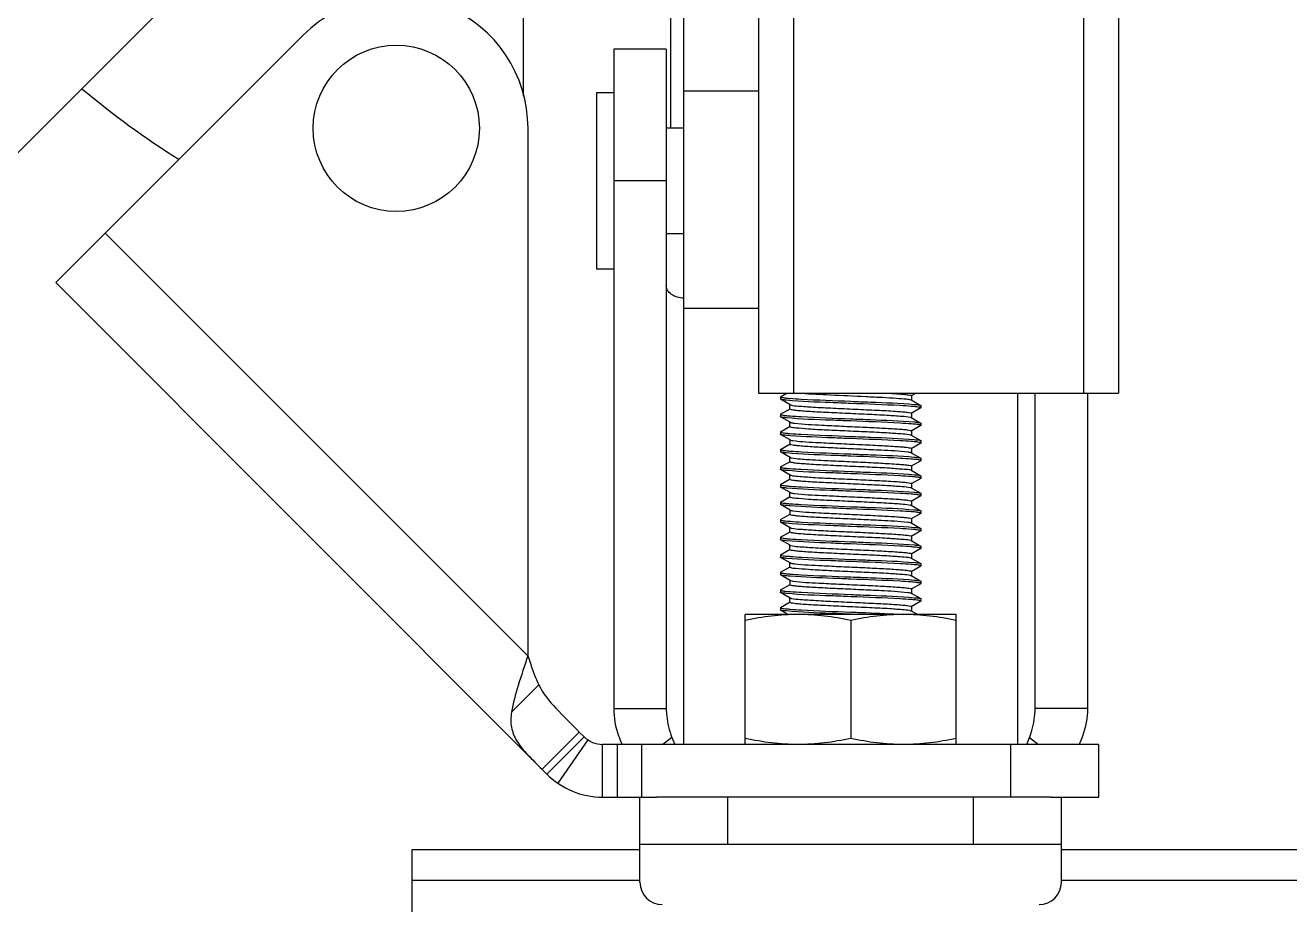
# Model space of a CAD drawing. Extents: x 27938 to 650306, y -92720 to 1524912.
# Drawn here: x 316941 to 318119, y 829611 to 830430 of the extents above; entities that cross this region are included whole.
import ezdxf

# ---------------------------------------------------------------- set-up
doc = ezdxf.new("R2010")
doc.units = 0
doc.header["$LTSCALE"] = 1000
doc.header["$MEASUREMENT"] = 0

msp = doc.modelspace()

# ---------------------------------------------------------------- linework, layer by layer
for p, q in [((317542.2, 830334.1), (317542.2, 833076.2)), ((317624, 832802.5), (317624, 830087.5)), ((317656.7, 832802.5), (317656.7, 830087.5)), ((317926.6, 832802.5), (317926.6, 830087.5)), ((317959.3, 832802.5), (317959.3, 830087.5)), ((317554.5, 829760.4), (317554.5, 830649.3)), ((317142, 830519.2), (316904.9, 830282.1)), ((317405.1, 830364.1), (317405.1, 830466.7)), ((316969.4, 830190.4), (317199.8, 830420.9)), ((317538.1, 830407.7), (317489.1, 830407.7)), ((317489.1, 830407.7), (317489.1, 829794)), ((317538.1, 830407.7), (317538.1, 829794)), ((317489.1, 830367.1), (317473.2, 830367.1)), ((317473.2, 830367.1), (317473.2, 830203)), ((317554.5, 830368.9), (317624, 830368.9)), ((317409.2, 830334.1), (317409.2, 829843)), ((317554.5, 830334.1), (317538.1, 830334.1)), ((317538.1, 830285.1), (317489.1, 830285.1)), ((317409.2, 829843), (317015.6, 830236.6)), ((317554.5, 830236), (317538.1, 830236)), ((317489.1, 830203), (317473.2, 830203)), ((316969.4, 830190.4), (317426.8, 829732.9)), ((317554.5, 830166.5), (317624, 830166.5)), ((317624, 830087.5), (317959.3, 830087.5)), ((317644.6, 830084.2), (317644.4, 830084.1)), ((317644.4, 830084.1), (317644.4, 830082)), ((317644.6, 830081.8), (317644.4, 830082)), ((317644.6, 830084.2), (317650.3, 830087.5)), ((317653.5, 830076.7), (317644.6, 830081.8)), ((317766, 830081.3), (317766.3, 830081.2)), ((317770.8, 830087.5), (317766.3, 830084.9)), ((317766.3, 830081.2), (317775.1, 830076.1)), ((317766.4, 830085.1), (317766.4, 830081)), ((317865.2, 830087.5), (317865.2, 829760.4)), ((317881.6, 829794), (317881.6, 830087.5)), ((317930.7, 829794), (317930.7, 830087.5)), ((317644.6, 830067.9), (317644.4, 830067.7)), ((317644.4, 830067.7), (317644.4, 830065.7)), ((317644.6, 830067.9), (317653.5, 830073)), ((317653.3, 830072.8), (317653.3, 830076.9)), ((317775.1, 830073.7), (317766.3, 830068.5)), ((317766.4, 830068.7), (317766.4, 830064.6)), ((317775.1, 830076.1), (317775.3, 830075.9)), ((317775.1, 830073.7), (317775.3, 830073.8)), ((317775.3, 830075.9), (317775.3, 830073.8)), ((317644.6, 830065.5), (317644.4, 830065.7)), ((317653.5, 830060.4), (317644.6, 830065.5)), ((317644.6, 830051.5), (317653.5, 830056.7)), ((317653.3, 830056.5), (317653.3, 830060.6)), ((317653.5, 830060.4), (317653.7, 830060.2)), ((317766.3, 830064.9), (317775.1, 830059.7)), ((317775.1, 830057.3), (317766.3, 830052.2)), ((317775.1, 830059.7), (317775.3, 830059.5)), ((317775.1, 830057.3), (317775.3, 830057.5)), ((317775.3, 830059.5), (317775.3, 830057.5)), ((317644.6, 830051.5), (317644.4, 830051.4)), ((317644.4, 830051.4), (317644.4, 830049.3)), ((317644.6, 830049.1), (317644.4, 830049.3)), ((317653.5, 830044), (317644.6, 830049.1)), ((317653.3, 830044.2), (317653.3, 830040.1)), ((317766.3, 830048.5), (317775.1, 830043.4)), ((317766.4, 830052.4), (317766.4, 830048.3)), ((317644.6, 830035.2), (317644.4, 830035)), ((317644.4, 830035), (317644.4, 830033)), ((317644.6, 830032.8), (317644.4, 830033)), ((317644.6, 830035.2), (317653.5, 830040.3)), ((317653.5, 830027.6), (317644.6, 830032.8)), ((317775.1, 830041), (317766.3, 830035.8)), ((317766.3, 830032.1), (317775.1, 830027)), ((317766.4, 830036), (317766.4, 830031.9)), ((317775.1, 830043.4), (317775.3, 830043.2)), ((317775.1, 830041), (317775.3, 830041.1)), ((317775.3, 830043.2), (317775.3, 830041.1)), ((317644.6, 830018.8), (317653.5, 830024)), ((317653.3, 830023.8), (317653.3, 830027.8)), ((317775.1, 830024.6), (317766.3, 830019.5)), ((317775.1, 830027), (317775.3, 830026.8)), ((317775.1, 830024.6), (317775.3, 830024.8)), ((317775.3, 830026.8), (317775.3, 830024.8)), ((317644.6, 830018.8), (317644.4, 830018.6)), ((317644.4, 830018.6), (317644.4, 830016.6)), ((317644.6, 830016.4), (317644.4, 830016.6)), ((317653.5, 830011.3), (317644.6, 830016.4)), ((317653.3, 830007.4), (317653.3, 830011.5)), ((317766, 830015.9), (317766.3, 830015.8)), ((317766.3, 830015.8), (317775.1, 830010.6)), ((317775.1, 830008.2), (317766.3, 830003.1)), ((317766.4, 830019.7), (317766.4, 830015.6)), ((317775.1, 830010.6), (317775.3, 830010.5)), ((317775.1, 830008.2), (317775.3, 830008.4)), ((317775.3, 830010.5), (317775.3, 830008.4)), ((317644.6, 830002.5), (317644.4, 830002.3)), ((317644.4, 830002.3), (317644.4, 830000.2)), ((317644.6, 830000.1), (317644.4, 830000.2)), ((317644.6, 830002.5), (317653.5, 830007.6)), ((317653.5, 829994.9), (317644.6, 830000.1)), ((317766.3, 829999.4), (317775.1, 829994.3)), ((317766.4, 830003.3), (317766.4, 829999.2)), ((317644.6, 829986.1), (317644.4, 829985.9)), ((317644.4, 829985.9), (317644.4, 829983.9)), ((317644.6, 829986.1), (317653.5, 829991.3)), ((317653.3, 829991), (317653.3, 829995.1)), ((317653.5, 829994.9), (317653.7, 829994.8)), ((317775.1, 829991.9), (317766.3, 829986.8)), ((317766.4, 829987), (317766.4, 829982.9)), ((317775.1, 829994.3), (317775.3, 829994.1)), ((317775.1, 829991.9), (317775.3, 829992.1)), ((317775.3, 829994.1), (317775.3, 829992.1)), ((317644.6, 829983.7), (317644.4, 829983.9)), ((317653.5, 829978.6), (317644.6, 829983.7)), ((317644.6, 829969.8), (317653.5, 829974.9)), ((317653.3, 829978.8), (317653.3, 829974.7)), ((317766.3, 829983.1), (317775.1, 829977.9)), ((317775.1, 829975.5), (317766.3, 829970.4)), ((317775.1, 829977.9), (317775.3, 829977.8)), ((317775.1, 829975.5), (317775.3, 829975.7)), ((317775.3, 829977.8), (317775.3, 829975.7)), ((317644.6, 829969.8), (317644.4, 829969.6)), ((317644.4, 829969.6), (317644.4, 829967.5)), ((317644.6, 829967.4), (317644.4, 829967.5)), ((317653.5, 829962.2), (317644.6, 829967.4)), ((317653.3, 829958.3), (317653.3, 829962.4)), ((317766.3, 829966.7), (317775.1, 829961.6)), ((317766.4, 829970.6), (317766.4, 829966.5)), ((317775.1, 829961.6), (317775.3, 829961.4)), ((317775.3, 829961.4), (317775.3, 829959.4)), ((317644.6, 829953.4), (317644.4, 829953.2)), ((317644.4, 829953.2), (317644.4, 829951.2)), ((317644.6, 829951), (317644.4, 829951.2)), ((317644.6, 829953.4), (317653.5, 829958.5)), ((317653.5, 829945.9), (317644.6, 829951)), ((317766, 829950.5), (317766.3, 829950.4)), ((317775.1, 829959.2), (317766.3, 829954)), ((317766.3, 829950.4), (317775.1, 829945.2)), ((317766.4, 829954.3), (317766.4, 829950.2)), ((317775.1, 829959.2), (317775.3, 829959.4)), ((317644.6, 829937.1), (317653.5, 829942.2)), ((317653.3, 829942), (317653.3, 829946.1)), ((317775.1, 829942.8), (317766.3, 829937.7)), ((317766.4, 829937.9), (317766.4, 829933.8)), ((317775.1, 829945.2), (317775.3, 829945)), ((317775.1, 829942.8), (317775.3, 829943)), ((317775.3, 829945.1), (317775.3, 829943)), ((317644.6, 829937.1), (317644.4, 829936.9)), ((317644.4, 829936.9), (317644.4, 829934.8)), ((317644.6, 829934.6), (317644.4, 829934.8)), ((317653.5, 829929.5), (317644.6, 829934.6)), ((317644.6, 829920.7), (317653.5, 829925.8)), ((317653.3, 829925.6), (317653.3, 829929.7)), ((317653.5, 829929.5), (317653.7, 829929.4)), ((317766.3, 829934), (317775.1, 829928.9)), ((317775.1, 829926.5), (317766.3, 829921.3)), ((317775.1, 829928.9), (317775.3, 829928.7)), ((317775.1, 829926.5), (317775.3, 829926.7)), ((317775.3, 829928.7), (317775.3, 829926.7)), ((317644.6, 829920.7), (317644.4, 829920.5)), ((317644.4, 829920.5), (317644.4, 829918.5)), ((317644.6, 829918.3), (317644.4, 829918.5)), ((317653.5, 829913.2), (317644.6, 829918.3)), ((317766.3, 829917.7), (317775.1, 829912.5)), ((317766.4, 829921.5), (317766.4, 829917.5)), ((317644.6, 829904.3), (317644.4, 829904.2)), ((317644.4, 829904.2), (317644.4, 829902.1)), ((317644.6, 829901.9), (317644.4, 829902.1)), ((317644.6, 829904.3), (317653.5, 829909.5)), ((317653.3, 829913.4), (317653.3, 829909.3)), ((317775.1, 829910.1), (317766.3, 829905)), ((317766.4, 829905.2), (317766.4, 829901.1)), ((317775.1, 829912.5), (317775.3, 829912.3)), ((317775.1, 829910.1), (317775.3, 829910.3)), ((317775.3, 829912.3), (317775.3, 829910.3)), ((317653.5, 829896.8), (317644.6, 829901.9)), ((317644.6, 829888), (317653.5, 829893.1)), ((317653.3, 829892.9), (317653.3, 829897)), ((317766.3, 829901.3), (317775.1, 829896.2)), ((317775.1, 829893.8), (317766.3, 829888.6)), ((317775.1, 829896.2), (317775.3, 829896)), ((317775.1, 829893.8), (317775.3, 829893.9)), ((317775.3, 829896), (317775.3, 829893.9)), ((317808, 829881.5), (317611.7, 829881.5)), ((317611.7, 829760.4), (317611.7, 829881.5)), ((317644.6, 829888), (317644.4, 829887.8)), ((317644.4, 829887.8), (317644.4, 829885.8)), ((317644.6, 829885.6), (317644.4, 829885.8)), ((317651.7, 829881.5), (317644.6, 829885.6)), ((317715, 829881.5), (317709.9, 829881.7)), ((317766, 829885), (317766.3, 829884.9)), ((317766.3, 829884.9), (317772.3, 829881.5)), ((317766.4, 829888.8), (317766.4, 829884.7)), ((317808, 829760.4), (317808, 829881.5)), ((317709.9, 829875.9), (317709.9, 829766)), ((317419.3, 829816), (317393.9, 829790.6)), ((317489.1, 829794), (317538.1, 829794)), ((317930.7, 829794), (317881.6, 829794)), ((317422.4, 829737.3), (317457.1, 829772)), ((317426.8, 829732.9), (317461.5, 829767.6)), ((317465, 829764.8), (317437.2, 829724.3)), ((317457.1, 829772), (317461.5, 829767.6)), ((317543.4, 829766.9), (317534.8, 829760.4)), ((317543.4, 829766.9), (317546, 829760.4)), ((317873.8, 829760.4), (317876.4, 829766.9)), ((317876.4, 829766.9), (317884.9, 829760.4)), ((317940.9, 829760.4), (317478.8, 829760.4)), ((317478.8, 829711.4), (317478.8, 829760.4)), ((317492.6, 829711.4), (317492.6, 829760.4)), ((317515.3, 829711.4), (317515.3, 829760.4)), ((317859.1, 829711.4), (317859.1, 829760.4)), ((317940.9, 829711.4), (317940.9, 829760.4)), ((317478.8, 829711.4), (317528.9, 829711.4)), ((317513.6, 829662.3), (317513.6, 829711.4)), ((317513.6, 829632.1), (317513.6, 829711.4)), ((317896.7, 829711.4), (317528.9, 829711.4)), ((317595.4, 829667.3), (317595.4, 829711.4)), ((317824.3, 829667.3), (317824.3, 829711.4)), ((317896.7, 829711.4), (317940.9, 829711.4)), ((317906.1, 829662.3), (317906.1, 829711.4)), ((317906.1, 829632.1), (317906.1, 829711.4)), ((317906.1, 829667.3), (317513.6, 829667.3)), ((317513.6, 829662.3), (317301, 829662.3)), ((323452.7, 829662.3), (317906.1, 829662.3)), ((317513.6, 829633.7), (317301, 829633.7)), ((323452.7, 829633.7), (317906.1, 829633.7))]:
    msp.add_line(p, q)
at = {"color": 7}
msp.add_line((317301, 829662.3), (317301, 829020.4), dxfattribs=at)
msp.add_circle((317286.6, 830334.1), 77.4)
for centre, radius, start, end in [((317286.6, 830334.1), 122.7, 0, 135), ((317519.3, 830997.6), 817.8, 230.0192, 237.8659), ((317667, 830258.2), 176.1, 264.4922, 265.5586), ((317752, 829891.4), 184.4, 84.6378, 85.5439), ((317667.1, 830242.8), 177, 264.5118, 265.5533), ((317751.8, 829873.1), 186.3, 84.669, 85.543), ((317667, 830225.3), 175.9, 264.491, 265.556), ((317764, 830042.7), 6.24, 73.8589, 74.9069), ((317673, 830283), 250.2, 265.4503, 265.5766), ((317751.7, 829855.7), 187.4, 84.6853, 85.5419), ((317752, 829842), 184.7, 84.6443, 85.543), ((317667, 830192.8), 176.1, 264.4922, 265.5586), ((317752, 829826), 184.4, 84.6378, 85.5439), ((317667.1, 830177.4), 177, 264.5118, 265.5533), ((317667, 830159.9), 175.9, 264.491, 265.556), ((317751.8, 829807.7), 186.3, 84.669, 85.543), ((317764, 829977.3), 6.24, 73.8589, 74.9069), ((317751.7, 829790.3), 187.4, 84.6853, 85.5419), ((317673, 830217.6), 250.2, 265.4503, 265.5766), ((317667, 830127.4), 176.1, 264.4922, 265.5586), ((317752, 829776.6), 184.7, 84.6443, 85.543), ((317752, 829760.5), 184.4, 84.6378, 85.5439), ((317667.1, 830112), 177, 264.5118, 265.5533), ((317751.8, 829742.3), 186.3, 84.669, 85.543), ((317667, 830094.5), 175.9, 264.491, 265.556), ((317764, 829911.9), 6.24, 73.8589, 74.9069), ((317673, 830152.2), 250.2, 265.4503, 265.5766), ((317751.7, 829724.9), 187.4, 84.6853, 85.5419), ((317752, 829711.2), 184.7, 84.6443, 85.543), ((317667, 830062), 176.1, 264.4922, 265.5586), ((317478.8, 829785), 24.5, 225, 270), ((317478.8, 829785), 73.6, 225, 270), ((317534.4, 829632.1), 20.8, 180, 270), ((317885.3, 829632.1), 20.8, 270, 0)]:
    msp.add_arc(centre, radius, start, end)
for points, knots in [([(317554.5, 830176), (317552.4, 830176), (317548.3, 830176.6), (317542.9, 830179), (317539.1, 830182.8), (317538.1, 830186), (317538.1, 830187.6)], [0, 0, 0, 0, 0.28799, 0.555344, 0.790517, 1, 1, 1, 1]), ([(317644.4, 830084.1), (317644.4, 830084), (317644.7, 830083.8), (317644.9, 830083.8), (317645.1, 830083.7)], [0, 0, 0, 0, 0.322656, 1, 1, 1, 1]), ([(317650.2, 830080.9), (317649.5, 830081), (317647.6, 830081.3), (317645.6, 830081.3), (317644.6, 830081.8)], [0, 0, 0, 0, 0.378132, 1, 1, 1, 1]), ([(317645.1, 830083.7), (317645.3, 830083.6), (317647, 830083.3), (317648.7, 830083.1), (317650.1, 830083)], [0, 0, 0, 0, 0.159145, 1, 1, 1, 1]), ([(317709.9, 830077.9), (317703.7, 830078.2), (317683.8, 830079), (317663.9, 830079.6), (317650.2, 830080.9)], [0, 0, 0, 0, 0.310323, 1, 1, 1, 1]), ([(317653.4, 830082.7), (317656.9, 830082.4), (317675.7, 830081.3), (317694.5, 830080.6), (317709.9, 830080)], [0, 0, 0, 0, 0.184477, 1, 1, 1, 1]), ([(317664.1, 830087.5), (317673, 830086.8), (317693, 830085.9), (317718.2, 830084.7), (317738.8, 830083.7), (317751.3, 830083), (317760, 830082.2), (317764.6, 830081.9), (317766, 830081.3)], [0, 0, 0, 0, 0.261947, 0.58881, 0.740857, 0.866927, 0.955861, 1, 1, 1, 1]), ([(317709.9, 830080), (317716, 830079.7), (317735.8, 830078.9), (317755.6, 830078.3), (317769.2, 830077)], [0, 0, 0, 0, 0.308852, 1, 1, 1, 1]), ([(317743.1, 830087.5), (317746.4, 830087.4), (317751.9, 830087), (317759.7, 830086.6), (317763.3, 830085.7), (317766.4, 830085.7), (317766.4, 830085.1)], [0, 0, 0, 0, 0.416017, 0.731219, 0.928612, 1, 1, 1, 1]), ([(317644.4, 830067.7), (317644.4, 830067.6), (317644.7, 830067.5), (317644.9, 830067.4), (317645.1, 830067.4)], [0, 0, 0, 0, 0.322005, 1, 1, 1, 1]), ([(317645.1, 830067.4), (317645.3, 830067.3), (317647, 830066.9), (317648.7, 830066.8), (317650.2, 830066.6)], [0, 0, 0, 0, 0.159397, 1, 1, 1, 1]), ([(317653.3, 830072.8), (317653.3, 830072.5), (317655.2, 830072.2), (317657.5, 830071.7), (317662.3, 830071.3), (317671.3, 830070.6), (317685.6, 830069.9), (317704.6, 830069), (317724.4, 830068.1), (317742.1, 830067.2), (317755.6, 830066.3), (317762.9, 830065.7), (317765.4, 830065.2)], [0, 0, 0, 0, 0.00951, 0.035123, 0.076469, 0.132247, 0.279239, 0.456494, 0.640275, 0.805971, 0.931424, 1, 1, 1, 1]), ([(317653.5, 830076.7), (317653.5, 830076.7), (317653.7, 830076.6), (317653.9, 830076.5), (317654, 830076.5)], [0, 0, 0, 0, 0.430479, 1, 1, 1, 1]), ([(317654, 830076.5), (317656.2, 830075.8), (317663.3, 830075.4), (317676.4, 830074.4), (317694.1, 830073.6), (317714.1, 830072.6), (317733.3, 830071.7), (317748, 830071), (317757.2, 830070.2), (317762.1, 830069.9), (317764.5, 830069.3), (317766.4, 830069.1), (317766.4, 830068.7)], [0, 0, 0, 0, 0.062951, 0.18524, 0.350271, 0.535399, 0.715185, 0.864922, 0.92187, 0.964113, 0.990297, 1, 1, 1, 1]), ([(317766.3, 830075.2), (317762.9, 830075.5), (317744, 830076.6), (317725.2, 830077.3), (317709.9, 830077.9)], [0, 0, 0, 0, 0.18453, 1, 1, 1, 1]), ([(317769.2, 830077), (317770, 830077), (317771.9, 830076.7), (317774.1, 830076.7), (317775.1, 830076.1)], [0, 0, 0, 0, 0.37931, 1, 1, 1, 1]), ([(317774.5, 830074.2), (317774.3, 830074.3), (317772.5, 830074.7), (317770.7, 830074.8), (317769.2, 830075)], [0, 0, 0, 0, 0.163145, 1, 1, 1, 1]), ([(317775.3, 830073.8), (317775.3, 830073.9), (317775, 830074.1), (317774.7, 830074.2), (317774.5, 830074.2)], [0, 0, 0, 0, 0.315061, 1, 1, 1, 1]), ([(317650.1, 830064.6), (317649.4, 830064.6), (317647.6, 830064.9), (317645.6, 830064.9), (317644.6, 830065.5)], [0, 0, 0, 0, 0.377931, 1, 1, 1, 1]), ([(317709.9, 830061.6), (317703.7, 830061.8), (317683.8, 830062.7), (317663.8, 830063.2), (317650.1, 830064.6)], [0, 0, 0, 0, 0.310595, 1, 1, 1, 1]), ([(317653.3, 830056.5), (317653.3, 830056.4), (317653.3, 830056.3), (317653.4, 830056.3), (317653.5, 830056.3)], [0, 0, 0, 0, 0.402304, 1, 1, 1, 1]), ([(317653.4, 830066.3), (317656.9, 830066.1), (317675.7, 830064.9), (317694.5, 830064.2), (317709.9, 830063.6)], [0, 0, 0, 0, 0.184455, 1, 1, 1, 1]), ([(317653.5, 830056.3), (317655, 830055.4), (317661, 830055.4), (317672.1, 830054), (317688.4, 830053.4), (317707.3, 830052.5), (317726.6, 830051.6), (317743.8, 830050.8), (317756.5, 830049.8), (317763.3, 830049.4), (317765.6, 830048.7)], [0, 0, 0, 0, 0.046973, 0.152409, 0.303029, 0.479455, 0.658932, 0.818305, 0.937036, 1, 1, 1, 1]), ([(317653.7, 830060.2), (317653.9, 830060.2), (317655.2, 830059.8), (317656.4, 830059.7), (317657.5, 830059.5)], [0, 0, 0, 0, 0.158312, 1, 1, 1, 1]), ([(317657.5, 830059.5), (317666, 830058.5), (317680.6, 830057.9), (317701.7, 830056.8), (317720.3, 830056), (317737.7, 830055.1), (317750.6, 830054.4), (317758.5, 830053.8), (317762.8, 830053.4), (317764.8, 830052.9), (317766.4, 830052.7), (317766.4, 830052.4)], [0, 0, 0, 0, 0.234088, 0.402448, 0.579889, 0.745639, 0.880314, 0.930897, 0.968237, 0.991317, 1, 1, 1, 1]), ([(317709.9, 830063.6), (317716, 830063.4), (317735.8, 830062.5), (317755.6, 830062), (317769.2, 830060.7)], [0, 0, 0, 0, 0.308927, 1, 1, 1, 1]), ([(317766.3, 830058.9), (317762.8, 830059.1), (317744, 830060.3), (317725.2, 830061), (317709.9, 830061.6)], [0, 0, 0, 0, 0.184554, 1, 1, 1, 1]), ([(317765.4, 830065.2), (317765.5, 830065.1), (317765.8, 830065), (317766.1, 830064.9), (317766.3, 830064.9)], [0, 0, 0, 0, 0.59312, 1, 1, 1, 1]), ([(317774.6, 830057.9), (317774.3, 830057.9), (317772.5, 830058.3), (317770.7, 830058.5), (317769.1, 830058.6)], [0, 0, 0, 0, 0.159617, 1, 1, 1, 1]), ([(317769.2, 830060.7), (317770, 830060.6), (317771.9, 830060.3), (317774.1, 830060.3), (317775.1, 830059.7)], [0, 0, 0, 0, 0.379296, 1, 1, 1, 1]), ([(317775.3, 830057.5), (317775.3, 830057.6), (317775, 830057.8), (317774.8, 830057.8), (317774.6, 830057.9)], [0, 0, 0, 0, 0.317967, 1, 1, 1, 1]), ([(317644.4, 830051.4), (317644.4, 830051.3), (317644.7, 830051.1), (317644.9, 830051.1), (317645, 830051)], [0, 0, 0, 0, 0.324871, 1, 1, 1, 1]), ([(317653.5, 830047.9), (317651.4, 830048.1), (317648.5, 830048.5), (317645.4, 830048.7), (317644.6, 830049.1)], [0, 0, 0, 0, 0.683734, 1, 1, 1, 1]), ([(317645, 830051), (317645.3, 830050.9), (317647, 830050.6), (317648.7, 830050.4), (317650.1, 830050.3)], [0, 0, 0, 0, 0.157623, 1, 1, 1, 1]), ([(317653.4, 830050), (317656.9, 830049.7), (317675.7, 830048.6), (317694.5, 830047.9), (317709.9, 830047.3)], [0, 0, 0, 0, 0.184436, 1, 1, 1, 1]), ([(317709.9, 830045.2), (317704.3, 830045.4), (317685.5, 830046.2), (317666.6, 830046.9), (317653.5, 830047.9)], [0, 0, 0, 0, 0.297863, 1, 1, 1, 1]), ([(317653.5, 830044), (317653.6, 830043.9), (317654.4, 830043.6), (317655.3, 830043.5), (317656, 830043.4)], [0, 0, 0, 0, 0.147905, 1, 1, 1, 1]), ([(317656, 830043.4), (317664, 830042.2), (317678.3, 830041.7), (317699.1, 830040.6), (317718.3, 830039.7), (317736.3, 830038.9), (317749.7, 830038.1), (317758.1, 830037.5), (317762.6, 830037.1), (317764.7, 830036.6), (317766.4, 830036.4), (317766.4, 830036)], [0, 0, 0, 0, 0.218787, 0.386207, 0.566108, 0.736243, 0.875583, 0.928118, 0.966979, 0.991, 1, 1, 1, 1]), ([(317709.9, 830047.3), (317716, 830047), (317735.7, 830046.2), (317755.5, 830045.6), (317769.1, 830044.3)], [0, 0, 0, 0, 0.308576, 1, 1, 1, 1]), ([(317766.3, 830042.5), (317762.8, 830042.8), (317744, 830043.9), (317725.2, 830044.6), (317709.9, 830045.2)], [0, 0, 0, 0, 0.184575, 1, 1, 1, 1]), ([(317765.7, 830048.7), (317765.8, 830048.7), (317766, 830048.6), (317766.2, 830048.5), (317766.3, 830048.5)], [0, 0, 0, 0, 0.572041, 1, 1, 1, 1]), ([(317769.1, 830044.3), (317769.9, 830044.2), (317771.9, 830044), (317774, 830044), (317775.1, 830043.4)], [0, 0, 0, 0, 0.37952, 1, 1, 1, 1]), ([(317644.4, 830035), (317644.4, 830034.9), (317645.2, 830034.4), (317646, 830034.4), (317646.7, 830034.3)], [0, 0, 0, 0, 0.093121, 1, 1, 1, 1]), ([(317650.1, 830031.9), (317649.4, 830031.9), (317647.6, 830032.2), (317645.6, 830032.2), (317644.6, 830032.8)], [0, 0, 0, 0, 0.377935, 1, 1, 1, 1]), ([(317646.7, 830034.3), (317647.1, 830034.3), (317649.2, 830034), (317651.4, 830033.8), (317653.2, 830033.6)], [0, 0, 0, 0, 0.190828, 1, 1, 1, 1]), ([(317709.9, 830028.9), (317703.7, 830029.1), (317683.8, 830030), (317663.8, 830030.5), (317650.1, 830031.9)], [0, 0, 0, 0, 0.310578, 1, 1, 1, 1]), ([(317653.3, 830040.1), (317653.3, 830039.8), (317655, 830039.5), (317657.1, 830039.1), (317661.4, 830038.7), (317669.6, 830038), (317682.7, 830037.3), (317700.4, 830036.4), (317719.3, 830035.6), (317740.3, 830034.5), (317754.8, 830034), (317763, 830032.8)], [0, 0, 0, 0, 0.00884, 0.032379, 0.070466, 0.122006, 0.258971, 0.426878, 0.605536, 0.773444, 1, 1, 1, 1]), ([(317653.8, 830033.6), (317657.2, 830033.3), (317675.9, 830032.2), (317694.6, 830031.5), (317709.9, 830030.9)], [0, 0, 0, 0, 0.18595, 1, 1, 1, 1]), ([(317763, 830032.8), (317763.4, 830032.8), (317764.5, 830032.6), (317765.6, 830032.5), (317766.3, 830032.1)], [0, 0, 0, 0, 0.360643, 1, 1, 1, 1]), ([(317774.5, 830041.5), (317774.2, 830041.6), (317772.4, 830042), (317770.6, 830042.1), (317769.1, 830042.3)], [0, 0, 0, 0, 0.163234, 1, 1, 1, 1]), ([(317775.3, 830041.1), (317775.3, 830041.2), (317775, 830041.4), (317774.7, 830041.5), (317774.5, 830041.5)], [0, 0, 0, 0, 0.313847, 1, 1, 1, 1]), ([(317653.3, 830023.8), (317653.3, 830023.4), (317655.3, 830023.2), (317657.7, 830022.6), (317662.8, 830022.2), (317672.2, 830021.5), (317687.1, 830020.7), (317706.7, 830019.8), (317726.8, 830018.9), (317744.6, 830018.1), (317757.2, 830016.9), (317764, 830016.7), (317766, 830015.9)], [0, 0, 0, 0, 0.009911, 0.036684, 0.079861, 0.138026, 0.290611, 0.473012, 0.659513, 0.823824, 0.942824, 1, 1, 1, 1]), ([(317653.5, 830027.6), (317653.6, 830027.5), (317654.1, 830027.4), (317654.5, 830027.3), (317654.8, 830027.2)], [0, 0, 0, 0, 0.388593, 1, 1, 1, 1]), ([(317654.8, 830027.2), (317657.5, 830026.7), (317665.1, 830026.1), (317678.8, 830025.2), (317696.6, 830024.4), (317716.2, 830023.5), (317734.8, 830022.6), (317748.9, 830021.8), (317757.6, 830021.1), (317762.4, 830020.8), (317764.6, 830020.2), (317766.4, 830020), (317766.4, 830019.7)], [0, 0, 0, 0, 0.074051, 0.202548, 0.368862, 0.551322, 0.726125, 0.870472, 0.925123, 0.96561, 0.990669, 1, 1, 1, 1]), ([(317709.9, 830030.9), (317716, 830030.7), (317735.7, 830029.8), (317755.5, 830029.2), (317769.1, 830028)], [0, 0, 0, 0, 0.308379, 1, 1, 1, 1]), ([(317766.3, 830026.2), (317762.9, 830026.4), (317744, 830027.6), (317725.2, 830028.3), (317709.9, 830028.9)], [0, 0, 0, 0, 0.184524, 1, 1, 1, 1]), ([(317769.1, 830028), (317769.9, 830027.9), (317771.9, 830027.6), (317774, 830027.6), (317775.1, 830027)], [0, 0, 0, 0, 0.379704, 1, 1, 1, 1]), ([(317774.6, 830025.2), (317774.3, 830025.2), (317772.6, 830025.6), (317770.7, 830025.8), (317769.2, 830025.9)], [0, 0, 0, 0, 0.159226, 1, 1, 1, 1]), ([(317775.3, 830024.8), (317775.3, 830024.9), (317775, 830025), (317774.8, 830025.1), (317774.6, 830025.2)], [0, 0, 0, 0, 0.318631, 1, 1, 1, 1]), ([(317644.4, 830018.6), (317644.4, 830018.6), (317644.7, 830018.4), (317644.9, 830018.3), (317645.1, 830018.3)], [0, 0, 0, 0, 0.322656, 1, 1, 1, 1]), ([(317650.2, 830015.5), (317649.5, 830015.6), (317647.6, 830015.8), (317645.6, 830015.8), (317644.6, 830016.4)], [0, 0, 0, 0, 0.378132, 1, 1, 1, 1]), ([(317645.1, 830018.3), (317645.3, 830018.2), (317647, 830017.9), (317648.7, 830017.7), (317650.1, 830017.6)], [0, 0, 0, 0, 0.159145, 1, 1, 1, 1]), ([(317709.9, 830012.5), (317703.7, 830012.8), (317683.8, 830013.6), (317663.9, 830014.2), (317650.2, 830015.5)], [0, 0, 0, 0, 0.310323, 1, 1, 1, 1]), ([(317653.4, 830017.3), (317656.9, 830017), (317675.7, 830015.9), (317694.5, 830015.2), (317709.9, 830014.6)], [0, 0, 0, 0, 0.184477, 1, 1, 1, 1]), ([(317653.5, 830011.3), (317653.5, 830011.2), (317653.7, 830011.2), (317653.9, 830011.1), (317654, 830011.1)], [0, 0, 0, 0, 0.430479, 1, 1, 1, 1]), ([(317654, 830011.1), (317656.2, 830010.4), (317663.3, 830010), (317676.4, 830008.9), (317694.1, 830008.1), (317714.1, 830007.2), (317733.3, 830006.3), (317748, 830005.5), (317757.2, 830004.8), (317762.1, 830004.4), (317764.5, 830003.9), (317766.4, 830003.7), (317766.4, 830003.3)], [0, 0, 0, 0, 0.062951, 0.18524, 0.350271, 0.535399, 0.715185, 0.864922, 0.92187, 0.964113, 0.990297, 1, 1, 1, 1]), ([(317709.9, 830014.6), (317716, 830014.3), (317735.8, 830013.5), (317755.6, 830012.9), (317769.2, 830011.6)], [0, 0, 0, 0, 0.308852, 1, 1, 1, 1]), ([(317766.3, 830009.8), (317762.9, 830010.1), (317744, 830011.2), (317725.2, 830011.9), (317709.9, 830012.5)], [0, 0, 0, 0, 0.18453, 1, 1, 1, 1]), ([(317769.2, 830011.6), (317770, 830011.5), (317771.9, 830011.3), (317774.1, 830011.3), (317775.1, 830010.6)], [0, 0, 0, 0, 0.37931, 1, 1, 1, 1]), ([(317774.5, 830008.8), (317774.3, 830008.9), (317772.5, 830009.2), (317770.7, 830009.4), (317769.2, 830009.6)], [0, 0, 0, 0, 0.163145, 1, 1, 1, 1]), ([(317775.3, 830008.4), (317775.3, 830008.5), (317775, 830008.7), (317774.7, 830008.8), (317774.5, 830008.8)], [0, 0, 0, 0, 0.315061, 1, 1, 1, 1]), ([(317644.4, 830002.3), (317644.4, 830002.2), (317644.7, 830002), (317644.9, 830002), (317645.1, 830001.9)], [0, 0, 0, 0, 0.322005, 1, 1, 1, 1]), ([(317650.1, 829999.2), (317649.4, 829999.2), (317647.6, 829999.5), (317645.6, 829999.5), (317644.6, 830000.1)], [0, 0, 0, 0, 0.377931, 1, 1, 1, 1]), ([(317645.1, 830001.9), (317645.3, 830001.9), (317647, 830001.5), (317648.7, 830001.3), (317650.2, 830001.2)], [0, 0, 0, 0, 0.159397, 1, 1, 1, 1]), ([(317709.9, 829996.2), (317703.7, 829996.4), (317683.8, 829997.3), (317663.8, 829997.8), (317650.1, 829999.2)], [0, 0, 0, 0, 0.310595, 1, 1, 1, 1]), ([(317653.3, 830007.4), (317653.3, 830007), (317655.2, 830006.8), (317657.5, 830006.3), (317662.3, 830005.9), (317671.3, 830005.2), (317685.6, 830004.5), (317704.6, 830003.6), (317724.4, 830002.6), (317742.1, 830001.8), (317755.6, 830000.8), (317762.9, 830000.3), (317765.4, 829999.7)], [0, 0, 0, 0, 0.00951, 0.035123, 0.076469, 0.132247, 0.279239, 0.456494, 0.640275, 0.805971, 0.931424, 1, 1, 1, 1]), ([(317653.4, 830000.9), (317656.9, 830000.6), (317675.7, 829999.5), (317694.5, 829998.8), (317709.9, 829998.2)], [0, 0, 0, 0, 0.184455, 1, 1, 1, 1]), ([(317709.9, 829998.2), (317716, 829998), (317735.8, 829997.1), (317755.6, 829996.5), (317769.2, 829995.2)], [0, 0, 0, 0, 0.308927, 1, 1, 1, 1]), ([(317765.4, 829999.7), (317765.5, 829999.7), (317765.8, 829999.6), (317766.1, 829999.5), (317766.3, 829999.4)], [0, 0, 0, 0, 0.59312, 1, 1, 1, 1]), ([(317644.4, 829985.9), (317644.4, 829985.9), (317644.7, 829985.7), (317644.9, 829985.6), (317645, 829985.6)], [0, 0, 0, 0, 0.324871, 1, 1, 1, 1]), ([(317645, 829985.6), (317645.3, 829985.5), (317647, 829985.2), (317648.7, 829985), (317650.1, 829984.8)], [0, 0, 0, 0, 0.157623, 1, 1, 1, 1]), ([(317653.3, 829991), (317653.3, 829991), (317653.3, 829990.9), (317653.4, 829990.9), (317653.5, 829990.8)], [0, 0, 0, 0, 0.402304, 1, 1, 1, 1]), ([(317653.4, 829984.6), (317656.9, 829984.3), (317675.7, 829983.1), (317694.5, 829982.5), (317709.9, 829981.8)], [0, 0, 0, 0, 0.184436, 1, 1, 1, 1]), ([(317653.5, 829990.8), (317655, 829989.9), (317661, 829990), (317672.1, 829988.6), (317688.4, 829988), (317707.3, 829987.1), (317726.6, 829986.2), (317743.8, 829985.4), (317756.5, 829984.4), (317763.3, 829983.9), (317765.6, 829983.3)], [0, 0, 0, 0, 0.046973, 0.152409, 0.303029, 0.479455, 0.658932, 0.818305, 0.937036, 1, 1, 1, 1]), ([(317653.7, 829994.8), (317653.9, 829994.7), (317655.2, 829994.4), (317656.4, 829994.3), (317657.5, 829994.1)], [0, 0, 0, 0, 0.158312, 1, 1, 1, 1]), ([(317657.5, 829994.1), (317666, 829993.1), (317680.6, 829992.5), (317701.7, 829991.4), (317720.3, 829990.6), (317737.7, 829989.7), (317750.6, 829989), (317758.5, 829988.4), (317762.8, 829988), (317764.8, 829987.5), (317766.4, 829987.3), (317766.4, 829987)], [0, 0, 0, 0, 0.234088, 0.402448, 0.579889, 0.745639, 0.880314, 0.930897, 0.968237, 0.991317, 1, 1, 1, 1]), ([(317766.3, 829993.5), (317762.8, 829993.7), (317744, 829994.9), (317725.2, 829995.5), (317709.9, 829996.2)], [0, 0, 0, 0, 0.184554, 1, 1, 1, 1]), ([(317774.6, 829992.4), (317774.3, 829992.5), (317772.5, 829992.9), (317770.7, 829993.1), (317769.1, 829993.2)], [0, 0, 0, 0, 0.159617, 1, 1, 1, 1]), ([(317769.2, 829995.2), (317770, 829995.2), (317771.9, 829994.9), (317774.1, 829994.9), (317775.1, 829994.3)], [0, 0, 0, 0, 0.379296, 1, 1, 1, 1]), ([(317775.3, 829992.1), (317775.3, 829992.2), (317775, 829992.3), (317774.8, 829992.4), (317774.6, 829992.4)], [0, 0, 0, 0, 0.317967, 1, 1, 1, 1]), ([(317653.5, 829982.5), (317651.4, 829982.7), (317648.5, 829983.1), (317645.4, 829983.2), (317644.6, 829983.7)], [0, 0, 0, 0, 0.683734, 1, 1, 1, 1]), ([(317653.3, 829974.7), (317653.3, 829974.4), (317655, 829974.1), (317657.1, 829973.7), (317661.4, 829973.3), (317669.6, 829972.6), (317682.7, 829971.9), (317700.4, 829971), (317719.3, 829970.2), (317740.3, 829969.1), (317754.8, 829968.5), (317763, 829967.4)], [0, 0, 0, 0, 0.00884, 0.032379, 0.070466, 0.122006, 0.258971, 0.426878, 0.605536, 0.773444, 1, 1, 1, 1]), ([(317709.9, 829979.8), (317704.3, 829980), (317685.5, 829980.8), (317666.6, 829981.5), (317653.5, 829982.5)], [0, 0, 0, 0, 0.297863, 1, 1, 1, 1]), ([(317653.5, 829978.6), (317653.6, 829978.5), (317654.4, 829978.2), (317655.3, 829978.1), (317656, 829978)], [0, 0, 0, 0, 0.147905, 1, 1, 1, 1]), ([(317656, 829978), (317664, 829976.8), (317678.3, 829976.3), (317699.1, 829975.2), (317718.3, 829974.3), (317736.3, 829973.4), (317749.7, 829972.7), (317758.1, 829972), (317762.6, 829971.7), (317764.7, 829971.2), (317766.4, 829970.9), (317766.4, 829970.6)], [0, 0, 0, 0, 0.218787, 0.386207, 0.566108, 0.736243, 0.875583, 0.928118, 0.966979, 0.991, 1, 1, 1, 1]), ([(317709.9, 829981.8), (317716, 829981.6), (317735.7, 829980.8), (317755.5, 829980.2), (317769.1, 829978.9)], [0, 0, 0, 0, 0.308576, 1, 1, 1, 1]), ([(317766.3, 829977.1), (317762.8, 829977.4), (317744, 829978.5), (317725.2, 829979.2), (317709.9, 829979.8)], [0, 0, 0, 0, 0.184575, 1, 1, 1, 1]), ([(317765.7, 829983.3), (317765.8, 829983.3), (317766, 829983.2), (317766.2, 829983.1), (317766.3, 829983.1)], [0, 0, 0, 0, 0.572041, 1, 1, 1, 1]), ([(317769.1, 829978.9), (317769.9, 829978.8), (317771.9, 829978.5), (317774, 829978.6), (317775.1, 829977.9)], [0, 0, 0, 0, 0.37952, 1, 1, 1, 1]), ([(317774.5, 829976.1), (317774.2, 829976.2), (317772.4, 829976.5), (317770.6, 829976.7), (317769.1, 829976.9)], [0, 0, 0, 0, 0.163234, 1, 1, 1, 1]), ([(317775.3, 829975.7), (317775.3, 829975.8), (317775, 829976), (317774.7, 829976.1), (317774.5, 829976.1)], [0, 0, 0, 0, 0.313847, 1, 1, 1, 1]), ([(317644.4, 829969.6), (317644.4, 829969.5), (317645.2, 829969), (317646, 829969), (317646.7, 829968.9)], [0, 0, 0, 0, 0.093121, 1, 1, 1, 1]), ([(317650.1, 829966.4), (317649.4, 829966.5), (317647.6, 829966.8), (317645.6, 829966.8), (317644.6, 829967.4)], [0, 0, 0, 0, 0.377935, 1, 1, 1, 1]), ([(317646.7, 829968.9), (317647.1, 829968.8), (317649.2, 829968.5), (317651.4, 829968.4), (317653.2, 829968.2)], [0, 0, 0, 0, 0.190828, 1, 1, 1, 1]), ([(317709.9, 829963.4), (317703.7, 829963.7), (317683.8, 829964.6), (317663.8, 829965.1), (317650.1, 829966.4)], [0, 0, 0, 0, 0.310578, 1, 1, 1, 1]), ([(317653.5, 829962.2), (317653.6, 829962.1), (317654.1, 829962), (317654.5, 829961.9), (317654.8, 829961.8)], [0, 0, 0, 0, 0.388593, 1, 1, 1, 1]), ([(317653.8, 829968.2), (317657.2, 829967.9), (317675.9, 829966.8), (317694.6, 829966.1), (317709.9, 829965.5)], [0, 0, 0, 0, 0.18595, 1, 1, 1, 1]), ([(317654.8, 829961.8), (317657.5, 829961.3), (317665.1, 829960.7), (317678.8, 829959.8), (317696.6, 829958.9), (317716.2, 829958.1), (317734.8, 829957.2), (317748.9, 829956.4), (317757.6, 829955.7), (317762.4, 829955.3), (317764.6, 829954.8), (317766.4, 829954.6), (317766.4, 829954.3)], [0, 0, 0, 0, 0.074051, 0.202548, 0.368862, 0.551322, 0.726125, 0.870472, 0.925123, 0.96561, 0.990669, 1, 1, 1, 1]), ([(317709.9, 829965.5), (317716, 829965.3), (317735.7, 829964.4), (317755.5, 829963.8), (317769.1, 829962.5)], [0, 0, 0, 0, 0.308379, 1, 1, 1, 1]), ([(317766.3, 829960.7), (317762.9, 829961), (317744, 829962.2), (317725.2, 829962.8), (317709.9, 829963.4)], [0, 0, 0, 0, 0.184524, 1, 1, 1, 1]), ([(317763, 829967.4), (317763.4, 829967.4), (317764.5, 829967.2), (317765.6, 829967.1), (317766.3, 829966.7)], [0, 0, 0, 0, 0.360643, 1, 1, 1, 1]), ([(317769.1, 829962.5), (317769.9, 829962.5), (317771.9, 829962.2), (317774, 829962.2), (317775.1, 829961.6)], [0, 0, 0, 0, 0.379704, 1, 1, 1, 1]), ([(317644.4, 829953.2), (317644.4, 829953.1), (317644.7, 829953), (317644.9, 829952.9), (317645.1, 829952.9)], [0, 0, 0, 0, 0.322656, 1, 1, 1, 1]), ([(317650.2, 829950.1), (317649.5, 829950.2), (317647.6, 829950.4), (317645.6, 829950.4), (317644.6, 829951)], [0, 0, 0, 0, 0.378132, 1, 1, 1, 1]), ([(317645.1, 829952.9), (317645.3, 829952.8), (317647, 829952.4), (317648.7, 829952.3), (317650.1, 829952.1)], [0, 0, 0, 0, 0.159145, 1, 1, 1, 1]), ([(317709.9, 829947.1), (317703.7, 829947.3), (317683.8, 829948.2), (317663.9, 829948.8), (317650.2, 829950.1)], [0, 0, 0, 0, 0.310323, 1, 1, 1, 1]), ([(317653.3, 829958.3), (317653.3, 829958), (317655.3, 829957.8), (317657.7, 829957.2), (317662.8, 829956.8), (317672.2, 829956.1), (317687.1, 829955.3), (317706.7, 829954.4), (317726.8, 829953.4), (317744.6, 829952.7), (317757.2, 829951.5), (317764, 829951.3), (317766, 829950.5)], [0, 0, 0, 0, 0.009911, 0.036684, 0.079861, 0.138026, 0.290611, 0.473012, 0.659513, 0.823824, 0.942824, 1, 1, 1, 1]), ([(317653.4, 829951.8), (317656.9, 829951.6), (317675.7, 829950.4), (317694.5, 829949.8), (317709.9, 829949.1)], [0, 0, 0, 0, 0.184477, 1, 1, 1, 1]), ([(317774.6, 829959.7), (317774.3, 829959.8), (317772.6, 829960.2), (317770.7, 829960.3), (317769.2, 829960.5)], [0, 0, 0, 0, 0.159226, 1, 1, 1, 1]), ([(317775.3, 829959.4), (317775.3, 829959.4), (317775, 829959.6), (317774.8, 829959.7), (317774.6, 829959.7)], [0, 0, 0, 0, 0.318631, 1, 1, 1, 1]), ([(317653.3, 829942), (317653.3, 829941.6), (317655.2, 829941.4), (317657.5, 829940.9), (317662.3, 829940.5), (317671.3, 829939.8), (317685.6, 829939), (317704.6, 829938.1), (317724.4, 829937.2), (317742.1, 829936.4), (317755.6, 829935.4), (317762.9, 829934.9), (317765.4, 829934.3)], [0, 0, 0, 0, 0.00951, 0.035123, 0.076469, 0.132247, 0.279239, 0.456494, 0.640275, 0.805971, 0.931424, 1, 1, 1, 1]), ([(317653.5, 829945.9), (317653.5, 829945.8), (317653.7, 829945.8), (317653.9, 829945.7), (317654, 829945.7)], [0, 0, 0, 0, 0.430479, 1, 1, 1, 1]), ([(317654, 829945.7), (317656.2, 829945), (317663.3, 829944.6), (317676.4, 829943.5), (317694.1, 829942.7), (317714.1, 829941.8), (317733.3, 829940.9), (317748, 829940.1), (317757.2, 829939.4), (317762.1, 829939), (317764.5, 829938.5), (317766.4, 829938.3), (317766.4, 829937.9)], [0, 0, 0, 0, 0.062951, 0.18524, 0.350271, 0.535399, 0.715185, 0.864922, 0.92187, 0.964113, 0.990297, 1, 1, 1, 1]), ([(317709.9, 829949.1), (317716, 829948.9), (317735.8, 829948.1), (317755.6, 829947.5), (317769.2, 829946.2)], [0, 0, 0, 0, 0.308852, 1, 1, 1, 1]), ([(317766.3, 829944.4), (317762.9, 829944.7), (317744, 829945.8), (317725.2, 829946.5), (317709.9, 829947.1)], [0, 0, 0, 0, 0.18453, 1, 1, 1, 1]), ([(317769.2, 829946.2), (317770, 829946.1), (317771.9, 829945.8), (317774.1, 829945.9), (317775.1, 829945.2)], [0, 0, 0, 0, 0.37931, 1, 1, 1, 1]), ([(317774.5, 829943.4), (317774.3, 829943.5), (317772.5, 829943.8), (317770.7, 829944), (317769.2, 829944.1)], [0, 0, 0, 0, 0.163145, 1, 1, 1, 1]), ([(317775.3, 829943), (317775.3, 829943.1), (317775, 829943.3), (317774.7, 829943.3), (317774.5, 829943.4)], [0, 0, 0, 0, 0.315061, 1, 1, 1, 1]), ([(317644.4, 829936.9), (317644.4, 829936.8), (317644.7, 829936.6), (317644.9, 829936.6), (317645.1, 829936.5)], [0, 0, 0, 0, 0.322005, 1, 1, 1, 1]), ([(317650.1, 829933.7), (317649.4, 829933.8), (317647.6, 829934.1), (317645.6, 829934.1), (317644.6, 829934.6)], [0, 0, 0, 0, 0.377931, 1, 1, 1, 1]), ([(317645.1, 829936.5), (317645.3, 829936.4), (317647, 829936.1), (317648.7, 829935.9), (317650.2, 829935.8)], [0, 0, 0, 0, 0.159397, 1, 1, 1, 1]), ([(317709.9, 829930.7), (317703.7, 829931), (317683.8, 829931.8), (317663.8, 829932.4), (317650.1, 829933.7)], [0, 0, 0, 0, 0.310595, 1, 1, 1, 1]), ([(317653.3, 829925.6), (317653.3, 829925.6), (317653.3, 829925.5), (317653.4, 829925.5), (317653.5, 829925.4)], [0, 0, 0, 0, 0.402304, 1, 1, 1, 1]), ([(317653.4, 829935.5), (317656.9, 829935.2), (317675.7, 829934.1), (317694.5, 829933.4), (317709.9, 829932.8)], [0, 0, 0, 0, 0.184455, 1, 1, 1, 1]), ([(317653.7, 829929.4), (317653.9, 829929.3), (317655.2, 829929), (317656.4, 829928.8), (317657.5, 829928.7)], [0, 0, 0, 0, 0.158312, 1, 1, 1, 1]), ([(317657.5, 829928.7), (317666, 829927.7), (317680.6, 829927.1), (317701.7, 829926), (317720.3, 829925.2), (317737.7, 829924.3), (317750.6, 829923.6), (317758.5, 829922.9), (317762.8, 829922.6), (317764.8, 829922.1), (317766.4, 829921.9), (317766.4, 829921.5)], [0, 0, 0, 0, 0.234088, 0.402448, 0.579889, 0.745639, 0.880314, 0.930897, 0.968237, 0.991317, 1, 1, 1, 1]), ([(317709.9, 829932.8), (317716, 829932.5), (317735.8, 829931.7), (317755.6, 829931.1), (317769.2, 829929.8)], [0, 0, 0, 0, 0.308927, 1, 1, 1, 1]), ([(317766.3, 829928), (317762.8, 829928.3), (317744, 829929.4), (317725.2, 829930.1), (317709.9, 829930.7)], [0, 0, 0, 0, 0.184554, 1, 1, 1, 1]), ([(317765.4, 829934.3), (317765.5, 829934.3), (317765.8, 829934.2), (317766.1, 829934.1), (317766.3, 829934)], [0, 0, 0, 0, 0.59312, 1, 1, 1, 1]), ([(317774.6, 829927), (317774.3, 829927.1), (317772.5, 829927.5), (317770.7, 829927.6), (317769.1, 829927.8)], [0, 0, 0, 0, 0.159617, 1, 1, 1, 1]), ([(317769.2, 829929.8), (317770, 829929.8), (317771.9, 829929.5), (317774.1, 829929.5), (317775.1, 829928.9)], [0, 0, 0, 0, 0.379296, 1, 1, 1, 1]), ([(317775.3, 829926.7), (317775.3, 829926.7), (317775, 829926.9), (317774.8, 829927), (317774.6, 829927)], [0, 0, 0, 0, 0.317967, 1, 1, 1, 1]), ([(317644.4, 829920.5), (317644.4, 829920.4), (317644.7, 829920.3), (317644.9, 829920.2), (317645, 829920.2)], [0, 0, 0, 0, 0.324871, 1, 1, 1, 1]), ([(317653.5, 829917.1), (317651.4, 829917.2), (317648.5, 829917.7), (317645.4, 829917.8), (317644.6, 829918.3)], [0, 0, 0, 0, 0.683734, 1, 1, 1, 1]), ([(317645, 829920.2), (317645.3, 829920.1), (317647, 829919.7), (317648.7, 829919.6), (317650.1, 829919.4)], [0, 0, 0, 0, 0.157623, 1, 1, 1, 1]), ([(317653.4, 829919.1), (317656.9, 829918.9), (317675.7, 829917.7), (317694.5, 829917), (317709.9, 829916.4)], [0, 0, 0, 0, 0.184436, 1, 1, 1, 1]), ([(317653.5, 829925.4), (317655, 829924.5), (317661, 829924.6), (317672.1, 829923.2), (317688.4, 829922.6), (317707.3, 829921.6), (317726.6, 829920.8), (317743.8, 829920), (317756.5, 829919), (317763.3, 829918.5), (317765.6, 829917.9)], [0, 0, 0, 0, 0.046973, 0.152409, 0.303029, 0.479455, 0.658932, 0.818305, 0.937036, 1, 1, 1, 1]), ([(317709.9, 829914.4), (317704.3, 829914.6), (317685.5, 829915.4), (317666.6, 829916.1), (317653.5, 829917.1)], [0, 0, 0, 0, 0.297863, 1, 1, 1, 1]), ([(317709.9, 829916.4), (317716, 829916.2), (317735.7, 829915.3), (317755.5, 829914.8), (317769.1, 829913.5)], [0, 0, 0, 0, 0.308576, 1, 1, 1, 1]), ([(317766.3, 829911.7), (317762.8, 829911.9), (317744, 829913.1), (317725.2, 829913.8), (317709.9, 829914.4)], [0, 0, 0, 0, 0.184575, 1, 1, 1, 1]), ([(317765.7, 829917.9), (317765.8, 829917.8), (317766, 829917.8), (317766.2, 829917.7), (317766.3, 829917.7)], [0, 0, 0, 0, 0.572041, 1, 1, 1, 1]), ([(317644.4, 829904.2), (317644.4, 829904.1), (317645.2, 829903.5), (317646, 829903.6), (317646.7, 829903.5)], [0, 0, 0, 0, 0.093121, 1, 1, 1, 1]), ([(317646.7, 829903.5), (317647.1, 829903.4), (317649.2, 829903.1), (317651.4, 829902.9), (317653.2, 829902.8)], [0, 0, 0, 0, 0.190828, 1, 1, 1, 1]), ([(317653.3, 829909.3), (317653.3, 829908.9), (317655, 829908.7), (317657.1, 829908.2), (317661.4, 829907.9), (317669.6, 829907.2), (317682.7, 829906.5), (317700.4, 829905.6), (317719.3, 829904.8), (317740.3, 829903.7), (317754.8, 829903.1), (317763, 829902)], [0, 0, 0, 0, 0.00884, 0.032379, 0.070466, 0.122006, 0.258971, 0.426878, 0.605536, 0.773444, 1, 1, 1, 1]), ([(317653.5, 829913.2), (317653.6, 829913.1), (317654.4, 829912.8), (317655.3, 829912.7), (317656, 829912.6)], [0, 0, 0, 0, 0.147905, 1, 1, 1, 1]), ([(317653.8, 829902.8), (317657.2, 829902.5), (317675.9, 829901.4), (317694.6, 829900.7), (317709.9, 829900.1)], [0, 0, 0, 0, 0.18595, 1, 1, 1, 1]), ([(317656, 829912.6), (317664, 829911.3), (317678.3, 829910.9), (317699.1, 829909.7), (317718.3, 829908.9), (317736.3, 829908), (317749.7, 829907.3), (317758.1, 829906.6), (317762.6, 829906.2), (317764.7, 829905.8), (317766.4, 829905.5), (317766.4, 829905.2)], [0, 0, 0, 0, 0.218787, 0.386207, 0.566108, 0.736243, 0.875583, 0.928118, 0.966979, 0.991, 1, 1, 1, 1]), ([(317769.1, 829913.5), (317769.9, 829913.4), (317771.9, 829913.1), (317774, 829913.1), (317775.1, 829912.5)], [0, 0, 0, 0, 0.37952, 1, 1, 1, 1]), ([(317774.5, 829910.7), (317774.2, 829910.8), (317772.4, 829911.1), (317770.6, 829911.3), (317769.1, 829911.4)], [0, 0, 0, 0, 0.163234, 1, 1, 1, 1]), ([(317775.3, 829910.3), (317775.3, 829910.4), (317775, 829910.6), (317774.7, 829910.6), (317774.5, 829910.7)], [0, 0, 0, 0, 0.313847, 1, 1, 1, 1]), ([(317650.1, 829901), (317649.4, 829901.1), (317647.6, 829901.4), (317645.6, 829901.4), (317644.6, 829901.9)], [0, 0, 0, 0, 0.377935, 1, 1, 1, 1]), ([(317709.9, 829898), (317703.7, 829898.3), (317683.8, 829899.1), (317663.8, 829899.7), (317650.1, 829901)], [0, 0, 0, 0, 0.310578, 1, 1, 1, 1]), ([(317653.3, 829892.9), (317653.3, 829892.5), (317655.3, 829892.3), (317657.7, 829891.8), (317662.8, 829891.4), (317672.2, 829890.7), (317687.1, 829889.9), (317706.7, 829889), (317726.8, 829888), (317744.6, 829887.3), (317757.2, 829886.1), (317764, 829885.8), (317766, 829885)], [0, 0, 0, 0, 0.009911, 0.036684, 0.079861, 0.138026, 0.290611, 0.473012, 0.659513, 0.823824, 0.942824, 1, 1, 1, 1]), ([(317653.5, 829896.8), (317653.6, 829896.7), (317654.1, 829896.6), (317654.5, 829896.5), (317654.8, 829896.4)], [0, 0, 0, 0, 0.388593, 1, 1, 1, 1]), ([(317654.8, 829896.4), (317657.5, 829895.9), (317665.1, 829895.3), (317678.8, 829894.4), (317696.6, 829893.5), (317716.2, 829892.6), (317734.8, 829891.7), (317748.9, 829891), (317757.6, 829890.3), (317762.4, 829889.9), (317764.6, 829889.4), (317766.4, 829889.2), (317766.4, 829888.8)], [0, 0, 0, 0, 0.074051, 0.202548, 0.368862, 0.551322, 0.726125, 0.870472, 0.925123, 0.96561, 0.990669, 1, 1, 1, 1]), ([(317709.9, 829900.1), (317716, 829899.8), (317735.7, 829899), (317755.5, 829898.4), (317769.1, 829897.1)], [0, 0, 0, 0, 0.308379, 1, 1, 1, 1]), ([(317766.3, 829895.3), (317762.9, 829895.6), (317744, 829896.7), (317725.2, 829897.4), (317709.9, 829898)], [0, 0, 0, 0, 0.184524, 1, 1, 1, 1]), ([(317763, 829902), (317763.4, 829902), (317764.5, 829901.8), (317765.6, 829901.7), (317766.3, 829901.3)], [0, 0, 0, 0, 0.360643, 1, 1, 1, 1]), ([(317769.1, 829897.1), (317769.9, 829897.1), (317771.9, 829896.8), (317774, 829896.8), (317775.1, 829896.2)], [0, 0, 0, 0, 0.379704, 1, 1, 1, 1]), ([(317774.6, 829894.3), (317774.3, 829894.4), (317772.6, 829894.8), (317770.7, 829894.9), (317769.2, 829895.1)], [0, 0, 0, 0, 0.159226, 1, 1, 1, 1]), ([(317775.3, 829893.9), (317775.3, 829894), (317775, 829894.2), (317774.8, 829894.3), (317774.6, 829894.3)], [0, 0, 0, 0, 0.318631, 1, 1, 1, 1]), ([(317660.8, 829881.5), (317652.6, 829881.5), (317636.1, 829880.4), (317619.8, 829877.6), (317611.7, 829875.9)], [0, 0, 0, 0, 0.499234, 1, 1, 1, 1]), ([(317644.4, 829887.8), (317644.4, 829887.7), (317644.7, 829887.6), (317644.9, 829887.5), (317645.1, 829887.4)], [0, 0, 0, 0, 0.322656, 1, 1, 1, 1]), ([(317650.2, 829884.7), (317649.5, 829884.7), (317647.6, 829885), (317645.6, 829885), (317644.6, 829885.6)], [0, 0, 0, 0, 0.378132, 1, 1, 1, 1]), ([(317645.1, 829887.4), (317645.3, 829887.4), (317647, 829887), (317648.7, 829886.9), (317650.1, 829886.7)], [0, 0, 0, 0, 0.159145, 1, 1, 1, 1]), ([(317709.9, 829881.7), (317703.7, 829881.9), (317683.8, 829882.8), (317663.9, 829883.3), (317650.2, 829884.7)], [0, 0, 0, 0, 0.310323, 1, 1, 1, 1]), ([(317653.4, 829886.4), (317656.9, 829886.2), (317675.7, 829885), (317694.5, 829884.3), (317709.9, 829883.7)], [0, 0, 0, 0, 0.184477, 1, 1, 1, 1]), ([(317709.9, 829875.9), (317701.8, 829877.6), (317685.5, 829880.4), (317669, 829881.5), (317660.8, 829881.5)], [0, 0, 0, 0, 0.500766, 1, 1, 1, 1]), ([(317709.9, 829883.7), (317714.5, 829883.5), (317730.8, 829882.9), (317747.2, 829882.2), (317759, 829881.5)], [0, 0, 0, 0, 0.280462, 1, 1, 1, 1]), ([(317758.9, 829881.5), (317750.7, 829881.5), (317734.2, 829880.4), (317717.9, 829877.6), (317709.9, 829875.9)], [0, 0, 0, 0, 0.499234, 1, 1, 1, 1]), ([(317808, 829875.9), (317799.9, 829877.6), (317783.6, 829880.4), (317767.2, 829881.5), (317758.9, 829881.5)], [0, 0, 0, 0, 0.500766, 1, 1, 1, 1]), ([(317409.2, 829843), (317406.1, 829833.8), (317400.2, 829816.6), (317395.3, 829798.9), (317393.9, 829790.6)], [0, 0, 0, 0, 0.53484, 1, 1, 1, 1]), ([(317409.2, 829843), (317410, 829840.7), (317412.9, 829831.5), (317416.2, 829822.4), (317419.3, 829816)], [0, 0, 0, 0, 0.255061, 1, 1, 1, 1]), ([(317419.3, 829816), (317423.2, 829807.9), (317436, 829792.8), (317449.8, 829779.4), (317457.1, 829772)], [0, 0, 0, 0, 0.46168, 1, 1, 1, 1]), ([(317393.9, 829790.6), (317393.2, 829785.9), (317392.9, 829776.4), (317398.7, 829762.5), (317409.5, 829750.1), (317417.9, 829741.8), (317422.4, 829737.3)], [0, 0, 0, 0, 0.222359, 0.440545, 0.696247, 1, 1, 1, 1]), ([(317489.1, 829794), (317489.1, 829785.3), (317491.2, 829773.7), (317495.8, 829763.1), (317497.1, 829760.4)], [0, 0, 0, 0, 0.746457, 1, 1, 1, 1]), ([(317538.1, 829794), (317538.1, 829791.6), (317538.6, 829782.4), (317540.8, 829773.3), (317543.4, 829766.9)], [0, 0, 0, 0, 0.253697, 1, 1, 1, 1]), ([(317876.4, 829766.9), (317877.2, 829769), (317880.2, 829777.7), (317881.6, 829787), (317881.6, 829794)], [0, 0, 0, 0, 0.246008, 1, 1, 1, 1]), ([(317922.6, 829760.4), (317923.9, 829763.1), (317928.5, 829773.7), (317930.7, 829785.3), (317930.7, 829794)], [0, 0, 0, 0, 0.253543, 1, 1, 1, 1]), ([(317660.8, 829760.4), (317652.6, 829760.4), (317636.1, 829761.5), (317619.8, 829764.3), (317611.7, 829766)], [0, 0, 0, 0, 0.499234, 1, 1, 1, 1]), ([(317709.9, 829766), (317701.8, 829764.3), (317685.5, 829761.5), (317669, 829760.4), (317660.8, 829760.4)], [0, 0, 0, 0, 0.500766, 1, 1, 1, 1]), ([(317758.9, 829760.4), (317750.7, 829760.4), (317734.2, 829761.5), (317717.9, 829764.3), (317709.9, 829766)], [0, 0, 0, 0, 0.499234, 1, 1, 1, 1]), ([(317808, 829766), (317799.9, 829764.3), (317783.6, 829761.5), (317767.2, 829760.4), (317758.9, 829760.4)], [0, 0, 0, 0, 0.500766, 1, 1, 1, 1])]:
    msp.add_open_spline(points, degree=3, knots=knots)

doc.saveas('drawing.dxf')
